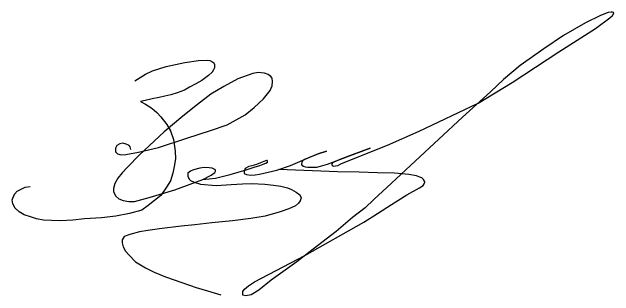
# Model space of a CAD drawing. Header units: millimetres. Extents: x 41097286 to 44249727, y 21258419 to 22595975.
# Drawn here: x 43110064 to 43117358, y 22254769 to 22258210 of the extents above; entities that cross this region are included whole.
import ezdxf

# ---------------------------------------------------------------- set-up
doc = ezdxf.new("R2010")
doc.units = ezdxf.units.MM

# ---------------------------------------------------------------- blocks, each defined once
blk = doc.blocks.new('6')
at = {"color": 150, "lineweight": 9}
for points in [[(229.989, -194.597), (230.56, -194.54), (231.231, -194.376), (231.957, -194.154), (232.327, -194.041), (232.576, -193.965), (232.739, -193.898), (232.853, -193.852), (232.925, -193.803), (232.938, -193.765), (232.912, -193.739), (232.878, -193.734), (232.833, -193.754), (232.61, -193.84), (232.433, -193.909), (232.225, -193.975), (232.077, -194.014), (231.916, -194.102), (231.867, -194.222), (231.873, -194.326), (231.982, -194.369), (232.171, -194.405), (232.376, -194.39), (232.567, -194.349), (233.363, -194.177), (233.976, -193.96), (234.85, -193.586), (235.231, -193.423), (235.617, -193.316), (235.231, -193.423), (234.611, -193.688), (234.522, -193.751), (234.488, -193.829), (234.479, -193.902), (234.493, -193.952), (234.566, -193.998), (234.644, -194.023), (234.766, -194.039), (235.17, -194.04), (235.348, -193.99), (235.663, -193.901), (236.778, -193.482), (237.596, -193.174), (236.778, -193.482), (236.22, -193.691), (235.92, -193.832), (235.868, -193.877), (235.862, -193.922), (235.871, -193.967), (235.929, -193.993), (236.025, -193.983), (236.128, -193.954), (236.305, -193.864), (238.385, -193.042), (239.834, -192.401), (242.509, -191.125), (244.067, -190.177), (246.194, -188.782), (247.853, -187.719), (248.501, -187.244), (248.628, -187.133), (248.695, -187.027), (248.677, -186.995), (248.628, -186.977), (248.564, -186.981), (248.429, -187.005), (248.079, -187.14), (247.399, -187.469), (246.402, -188.043), (245.499, -188.646), (244.431, -189.415), (243.663, -190.042), (243.085, -190.605), (241.801, -191.764), (238.574, -194.766), (237.776, -195.507), (237.37, -195.885), (236.804, -196.323), (236.062, -196.963), (235.014, -197.767), (234.258, -198.347), (233.094, -199.178), (232.535, -199.635), (232.189, -199.848), (231.945, -199.899), (231.803, -199.858), (231.803, -199.696), (231.884, -199.584), (232.067, -199.432), (232.332, -199.259), (234.636, -198.057), (237.312, -196.546), (237.936, -196.147), (238.58, -195.735), (239.268, -195.295), (239.849, -194.984), (240.008, -194.869), (240.063, -194.794), (240.083, -194.72), (240.073, -194.67), (240.033, -194.595), (240.003, -194.57), (239.953, -194.53), (239.869, -194.496), (239.711, -194.431), (239.365, -194.371), (238.703, -194.309), (237.94, -194.29), (237.108, -194.269), (236.122, -194.252), (233.45, -194.147)], [(226.887, -190.102), (227.382, -189.811), (227.698, -189.655), (228.327, -189.46), (229.165, -189.278), (229.788, -189.182), (230.194, -189.163), (230.305, -189.186), (230.402, -189.23), (230.487, -189.291), (230.517, -189.358), (230.524, -189.428), (230.513, -189.519), (230.48, -189.603), (230.406, -189.717), (230.251, -189.871), (229.939, -190.097), (229.673, -190.241), (229.389, -190.396), (229.149, -190.526), (228.819, -190.66), (228.534, -190.751), (228.259, -190.81), (227.996, -190.864), (227.681, -190.928), (227.361, -190.998), (227.151, -191.041), (227.381, -191.163), (227.615, -191.325), (227.775, -191.448), (227.899, -191.552), (228.084, -191.753), (228.356, -192.098), (228.516, -192.382), (228.647, -192.779), (228.729, -193.315), (228.739, -193.654), (228.688, -194.005), (228.625, -194.315), (228.517, -194.658), (228.34, -194.948), (228.076, -195.33), (227.506, -195.788), (227.217, -195.991), (226.659, -196.147), (226.025, -196.265), (225.371, -196.341), (224.61, -196.388), (224.07, -196.445), (223.517, -196.473), (223.106, -196.459), (222.735, -196.446), (222.423, -196.389), (222.14, -196.304), (221.861, -196.2), (221.634, -196.063), (221.444, -195.897), (221.35, -195.703), (221.307, -195.524), (221.421, -195.269), (221.539, -195.136), (221.728, -195.037), (221.902, -194.946), (222.135, -194.919)], [(226.72, -193.234), (226.682, -193.114), (226.635, -193.055), (226.494, -192.991), (226.347, -192.95), (226.212, -192.976), (226.082, -193.044), (226.012, -193.179), (226.009, -193.337), (226.103, -193.434), (226.277, -193.474), (226.488, -193.46), (227.055, -193.358), (227.974, -193.146), (229.262, -192.719), (230.331, -192.364), (231.102, -192.108), (231.917, -191.654), (232.331, -191.329), (232.75, -190.93), (233.056, -190.553), (233.145, -190.337), (233.164, -190.139), (233.138, -189.994), (233.085, -189.912), (232.965, -189.815), (232.79, -189.757), (232.513, -189.732), (232.266, -189.78), (231.585, -190.011), (230.939, -190.36), (230.36, -190.72), (229.752, -191.192), (229.073, -191.718), (228.222, -192.426), (227.105, -193.472), (226.567, -194.035), (226.325, -194.288), (226.118, -194.542), (225.982, -194.778), (225.918, -195.002), (225.929, -195.161), (226.03, -195.35), (226.16, -195.474), (226.366, -195.557), (226.626, -195.598), (226.874, -195.604), (227.553, -195.421), (228.709, -195.062), (229.989, -194.597), (230.367, -194.407), (230.531, -194.282), (230.564, -194.219), (230.559, -194.166), (230.509, -194.126), (230.418, -194.084), (230.28, -194.061), (230.045, -194.059), (229.849, -194.084), (229.571, -194.151), (229.423, -194.216), (229.305, -194.309), (229.305, -194.44), (229.365, -194.58), (229.43, -194.645), (229.596, -194.718), (229.887, -194.813), (230.6, -194.869), (231.277, -194.827), (231.795, -194.795), (232.224, -194.787), (232.809, -194.817), (233.2, -194.854), (233.54, -194.902), (233.834, -194.976), (234.023, -195.049), (234.235, -195.169), (234.409, -195.29), (234.457, -195.426), (234.422, -195.572), (234.336, -195.683), (234.203, -195.799), (233.909, -195.929), (233.504, -196.076), (232.828, -196.262), (232.173, -196.37), (231.342, -196.48), (230.404, -196.566), (229.628, -196.667), (228.997, -196.723), (228.023, -196.842), (227.484, -196.914), (227.113, -196.977), (226.661, -197.095), (226.415, -197.191), (226.324, -197.34), (226.32, -197.486), (226.364, -197.667), (226.475, -197.853), (226.626, -198.03), (226.926, -198.351), (227.376, -198.615), (227.781, -198.821), (228.292, -199.03), (229.036, -199.285), (229.678, -199.514), (230.197, -199.671), (230.804, -199.848)]]:
    blk.add_lwpolyline(points, dxfattribs=at)
at = {"color": 150}
for points in [[(229.989, -194.597), (230.56, -194.54), (231.231, -194.376), (231.957, -194.154), (232.327, -194.041), (232.576, -193.965), (232.739, -193.898), (232.853, -193.852), (232.925, -193.803), (232.938, -193.765), (232.912, -193.739), (232.878, -193.734), (232.833, -193.754), (232.61, -193.84), (232.433, -193.909), (232.225, -193.975), (232.077, -194.014), (231.916, -194.102), (231.867, -194.222), (231.873, -194.326), (231.982, -194.369), (232.171, -194.405), (232.376, -194.39), (232.567, -194.349), (233.363, -194.177), (233.976, -193.96), (234.85, -193.586), (235.231, -193.423), (235.617, -193.316), (235.231, -193.423), (234.611, -193.688), (234.522, -193.751), (234.488, -193.829), (234.479, -193.902), (234.493, -193.952), (234.566, -193.998), (234.644, -194.023), (234.766, -194.039), (235.17, -194.04), (235.348, -193.99), (235.663, -193.901), (236.778, -193.482), (237.596, -193.174), (236.778, -193.482), (236.22, -193.691), (235.92, -193.832), (235.868, -193.877), (235.862, -193.922), (235.871, -193.967), (235.929, -193.993), (236.025, -193.983), (236.128, -193.954), (236.305, -193.864), (238.385, -193.042), (239.834, -192.401), (242.509, -191.125), (244.067, -190.177), (246.194, -188.782), (247.853, -187.719), (248.501, -187.244), (248.628, -187.133), (248.695, -187.027), (248.677, -186.995), (248.628, -186.977), (248.564, -186.981), (248.429, -187.005), (248.079, -187.14), (247.399, -187.469), (246.402, -188.043), (245.499, -188.646), (244.431, -189.415), (243.663, -190.042), (243.085, -190.605), (241.801, -191.764), (238.574, -194.766), (237.776, -195.507), (237.37, -195.885), (236.804, -196.323), (236.062, -196.963), (235.014, -197.767), (234.258, -198.347), (233.094, -199.178), (232.535, -199.635), (232.189, -199.848), (231.945, -199.899), (231.803, -199.858), (231.803, -199.696), (231.884, -199.584), (232.067, -199.432), (232.332, -199.259), (234.636, -198.057), (237.312, -196.546), (237.936, -196.147), (238.58, -195.735), (239.268, -195.295), (239.849, -194.984), (240.008, -194.869), (240.063, -194.794), (240.083, -194.72), (240.073, -194.67), (240.033, -194.595), (240.003, -194.57), (239.953, -194.53), (239.869, -194.496), (239.711, -194.431), (239.365, -194.371), (238.703, -194.309), (237.94, -194.29), (237.108, -194.269), (236.122, -194.252), (233.45, -194.147)], [(226.887, -190.102), (227.382, -189.811), (227.698, -189.655), (228.327, -189.46), (229.165, -189.278), (229.788, -189.182), (230.194, -189.163), (230.305, -189.186), (230.402, -189.23), (230.487, -189.291), (230.517, -189.358), (230.524, -189.428), (230.513, -189.519), (230.48, -189.603), (230.406, -189.717), (230.251, -189.871), (229.939, -190.097), (229.673, -190.241), (229.389, -190.396), (229.149, -190.526), (228.819, -190.66), (228.534, -190.751), (228.259, -190.81), (227.996, -190.864), (227.681, -190.928), (227.361, -190.998), (227.151, -191.041), (227.381, -191.163), (227.615, -191.325), (227.775, -191.448), (227.899, -191.552), (228.084, -191.753), (228.356, -192.098), (228.516, -192.382), (228.647, -192.779), (228.729, -193.315), (228.739, -193.654), (228.688, -194.005), (228.625, -194.315), (228.517, -194.658), (228.34, -194.948), (228.076, -195.33), (227.506, -195.788), (227.217, -195.991), (226.659, -196.147), (226.025, -196.265), (225.371, -196.341), (224.61, -196.388), (224.07, -196.445), (223.517, -196.473), (223.106, -196.459), (222.735, -196.446), (222.423, -196.389), (222.14, -196.304), (221.861, -196.2), (221.634, -196.063), (221.444, -195.897), (221.35, -195.703), (221.307, -195.524), (221.421, -195.269), (221.539, -195.136), (221.728, -195.037), (221.902, -194.946), (222.135, -194.919)], [(226.72, -193.234), (226.682, -193.114), (226.635, -193.055), (226.494, -192.991), (226.347, -192.95), (226.212, -192.976), (226.082, -193.044), (226.012, -193.179), (226.009, -193.337), (226.103, -193.434), (226.277, -193.474), (226.488, -193.46), (227.055, -193.358), (227.974, -193.146), (229.262, -192.719), (230.331, -192.364), (231.102, -192.108), (231.917, -191.654), (232.331, -191.329), (232.75, -190.93), (233.056, -190.553), (233.145, -190.337), (233.164, -190.139), (233.138, -189.994), (233.085, -189.912), (232.965, -189.815), (232.79, -189.757), (232.513, -189.732), (232.266, -189.78), (231.585, -190.011), (230.939, -190.36), (230.36, -190.72), (229.752, -191.192), (229.073, -191.718), (228.222, -192.426), (227.105, -193.472), (226.567, -194.035), (226.325, -194.288), (226.118, -194.542), (225.982, -194.778), (225.918, -195.002), (225.929, -195.161), (226.03, -195.35), (226.16, -195.474), (226.366, -195.557), (226.626, -195.598), (226.874, -195.604), (227.553, -195.421), (228.709, -195.062), (229.989, -194.597), (230.367, -194.407), (230.531, -194.282), (230.564, -194.219), (230.559, -194.166), (230.509, -194.126), (230.418, -194.084), (230.28, -194.061), (230.045, -194.059), (229.849, -194.084), (229.571, -194.151), (229.423, -194.216), (229.305, -194.309), (229.305, -194.44), (229.365, -194.58), (229.43, -194.645), (229.596, -194.718), (229.887, -194.813), (230.6, -194.869), (231.277, -194.827), (231.795, -194.795), (232.224, -194.787), (232.809, -194.817), (233.2, -194.854), (233.54, -194.902), (233.834, -194.976), (234.023, -195.049), (234.235, -195.169), (234.409, -195.29), (234.457, -195.426), (234.422, -195.572), (234.336, -195.683), (234.203, -195.799), (233.909, -195.929), (233.504, -196.076), (232.828, -196.262), (232.173, -196.37), (231.342, -196.48), (230.404, -196.566), (229.628, -196.667), (228.997, -196.723), (228.023, -196.842), (227.484, -196.914), (227.113, -196.977), (226.661, -197.095), (226.415, -197.191), (226.324, -197.34), (226.32, -197.486), (226.364, -197.667), (226.475, -197.853), (226.626, -198.03), (226.926, -198.351), (227.376, -198.615), (227.781, -198.821), (228.292, -199.03), (229.036, -199.285), (229.678, -199.514), (230.197, -199.671), (230.804, -199.848)]]:
    blk.add_lwpolyline(points, dxfattribs=at)

msp = doc.modelspace()

# ---------------------------------------------------------------- block references
at = {"color": 5, "xscale": 266.3352272727273, "yscale": 266.3352272727273, "zscale": 266.3352272727273}
msp.add_blockref('6', (43051121.79, 22308008.601), dxfattribs=at)

doc.saveas('drawing.dxf')
